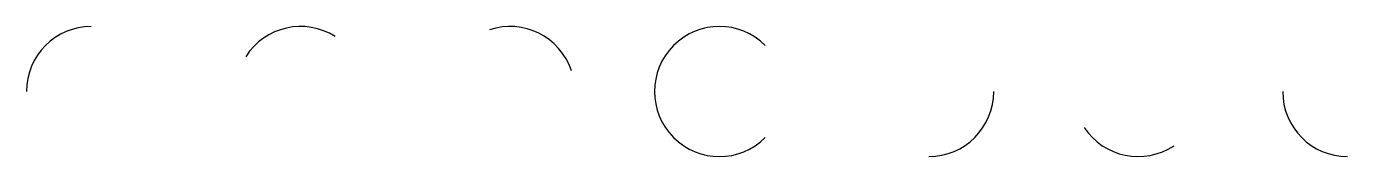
# Model space of a CAD drawing. Header units: millimetres. Extents: x 119 to 261, y 34 to 48.
import ezdxf

# ---------------------------------------------------------------- set-up
doc = ezdxf.new("R2010")
doc.units = ezdxf.units.MM
doc.layers.add('Default', color=7, linetype='Continuous', true_color=0x000000)

msp = doc.modelspace()

# ---------------------------------------------------------------- linework, layer by layer
at = {"layer": 'Default'}
for centre, start, end in [((125.65, 40.94), 90, 180), ((148.24, 40.94), 57.6482, 147.6482), ((170.84, 40.94), 18.5456, 108.5456), ((193.44, 40.94), 45, 315), ((216.04, 40.94), 270, 360), ((261.23, 40.94), 180, 270), ((238.64, 40.94), 213.4821, 303.4821)]:
    msp.add_arc(centre, 7, start, end, dxfattribs=at)

doc.saveas('drawing.dxf')
